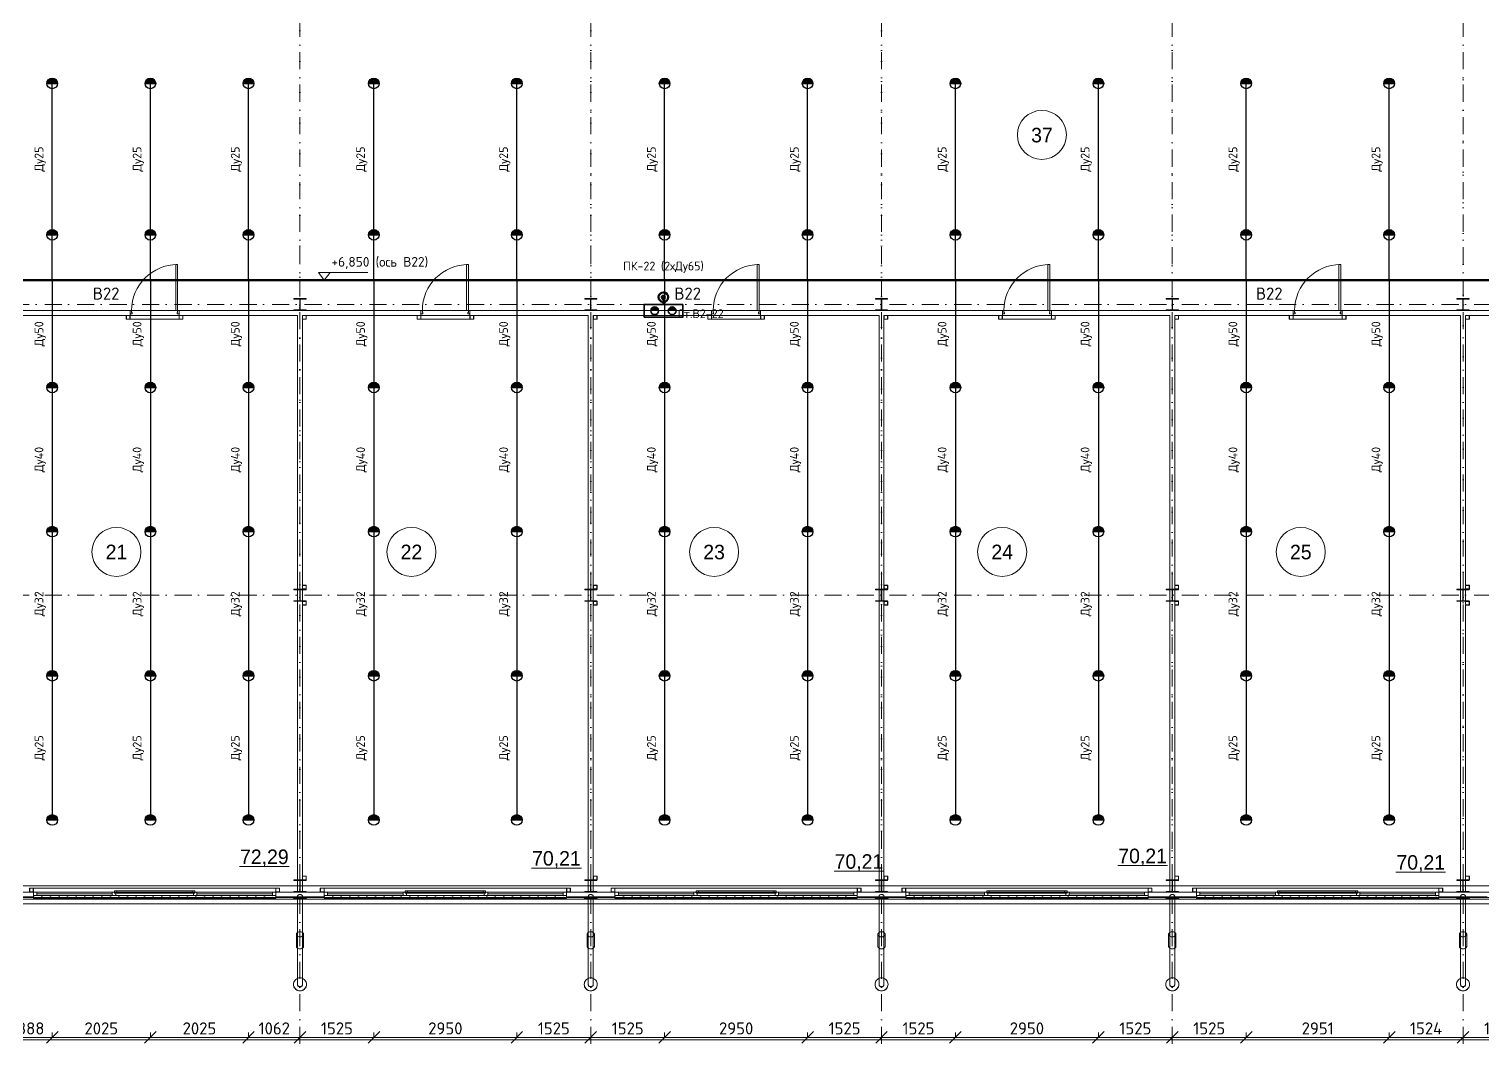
# Model space of a CAD drawing. Header units: millimetres. Extents: x 0 to 2118900, y -20000 to 84100.
# Drawn here: x 860410 to 890410, y 20740 to 41684 of the extents above; entities that cross this region are included whole.
import ezdxf
from ezdxf.enums import TextEntityAlignment as Align

# ---------------------------------------------------------------- set-up
doc = ezdxf.new("R2010")
doc.units = ezdxf.units.MM
for name, pattern in [('Dot & Dashed', [670.277762, 352.777767, -176.388884, 0, -141.111112]), ('Крупный пунктир', [634.99999, 0, -634.99999]), ('Пунктирная', [176.388884, 0, -176.388884])]:
    doc.linetypes.add(name, pattern=pattern)
for name, color, linetype, lineweight in [('АР_подоснова', 8, 'Continuous', 13), ('ПТ_В2', 3, 'Continuous', 50), ('ПТ_В22', 6, 'Continuous', 50), ('ПТ_В22_расп', 6, 'Continuous', 30), ('ПТ_оросители', 7, 'Continuous', 25), ('ПТ_ПК', 30, 'Continuous', 35), ('ПТ_размеры', 7, 'Continuous', 13), ('ПТ_текст', 7, 'Continuous', 18)]:
    doc.layers.add(name, color=color, linetype=linetype, lineweight=lineweight)
doc.styles.add('АР_текст_1', font='arial.ttf')
doc.styles.add('ПТ', font='isocpeur.ttf')
doc.dimstyles.new('ПТ100', dxfattribs={"dimscale": 100, "dimtxt": 2.5, "dimasz": 1.2, "dimexe": 1, "dimexo": 0, "dimgap": 0.6, "dimtad": 1, "dimdec": 0, "dimtxsty": 'ПТ', "dimtsz": 1.2, "dimcen": 2.5, "dimclrd": 7, "dimclre": 7, "dimclrt": 7, "dimazin": 3, "dimtfac": 1, "dimtmove": 0, "dimatfit": 3, "dimlwd": 13, "dimlwe": 13, "dimarcsym": 0})

# ---------------------------------------------------------------- blocks, each defined once
blk = doc.blocks.new('Перекрытие_1101', base_point=(98125, 40125))
at = {"color": 0, "linetype": 'Continuous', "lineweight": -2, "flags": 128}
blk.add_lwpolyline([(98125, 40125), (51875, 40125), (51875, 29425), (46123, 29425), (46123, 40125), (-125, 40125), (-125, -125), (46125, -125), (46125, 10575), (51875, 10575), (51875, -125), (98125, -125)], close=True, dxfattribs=at)
blk = doc.blocks.new('Стена_3100', base_point=(76000, 11775))
at = {"color": 0, "linetype": 'Continuous', "lineweight": -2, "flags": 128}
for points in [[(75950, 11775), (75950, 6125)], [(76050, 6125), (76050, 11775)], [(75950, 6125), (76050, 6125)]]:
    blk.add_lwpolyline(points, dxfattribs=at)
blk = doc.blocks.new('Стена_417', base_point=(82000, 11775))
at = {"color": 0, "linetype": 'Continuous', "lineweight": -2, "flags": 128}
for points in [[(81950, 11775), (81950, 6125)], [(82050, 6125), (82050, 11775)], [(81950, 6125), (82050, 6125)]]:
    blk.add_lwpolyline(points, dxfattribs=at)
blk = doc.blocks.new('Стена_810', base_point=(70000, 11775))
at = {"color": 0, "linetype": 'Continuous', "lineweight": -2, "flags": 128}
for points in [[(69950, 11775), (69950, 6125)], [(70050, 6125), (70050, 11775)], [(69950, 6125), (70050, 6125)]]:
    blk.add_lwpolyline(points, dxfattribs=at)
blk = doc.blocks.new('Стена_910', base_point=(64000, 11775))
at = {"color": 0, "linetype": 'Continuous', "lineweight": -2, "flags": 128}
for points in [[(63950, 11775), (63950, 6125)], [(64050, 6125), (64050, 11775)], [(63950, 6125), (64050, 6125)]]:
    blk.add_lwpolyline(points, dxfattribs=at)
blk = doc.blocks.new('Стена_1010', base_point=(58000, 11775))
at = {"color": 0, "linetype": 'Continuous', "lineweight": -2, "flags": 128}
for points in [[(57950, 11775), (57950, 6125)], [(58050, 6125), (58050, 11775)], [(57950, 6125), (58050, 6125)]]:
    blk.add_lwpolyline(points, dxfattribs=at)
blk = doc.blocks.new('Стена_3710', base_point=(58000, 5875))
at = {"color": 0, "linetype": 'Continuous', "lineweight": -2, "flags": 128}
for points in [[(57950, 5875), (57950, 125)], [(58050, 5875), (57950, 5875)], [(58050, 125), (58050, 5875)], [(57950, 125), (58050, 125)]]:
    blk.add_lwpolyline(points, dxfattribs=at)
blk = doc.blocks.new('Стена_3810', base_point=(64000, 5875))
at = {"color": 0, "linetype": 'Continuous', "lineweight": -2, "flags": 128}
for points in [[(63950, 5875), (63950, 125)], [(64050, 5875), (63950, 5875)], [(64050, 125), (64050, 5875)], [(63950, 125), (64050, 125)]]:
    blk.add_lwpolyline(points, dxfattribs=at)
blk = doc.blocks.new('Стена_3910', base_point=(70000, 5875))
at = {"color": 0, "linetype": 'Continuous', "lineweight": -2, "flags": 128}
for points in [[(69950, 5875), (69950, 125)], [(70050, 5875), (69950, 5875)], [(70050, 125), (70050, 5875)], [(69950, 125), (70050, 125)]]:
    blk.add_lwpolyline(points, dxfattribs=at)
blk = doc.blocks.new('Стена_4010', base_point=(76000, 5875))
at = {"color": 0, "linetype": 'Continuous', "lineweight": -2, "flags": 128}
for points in [[(75950, 5875), (75950, 125)], [(76050, 5875), (75950, 5875)], [(76050, 125), (76050, 5875)], [(75950, 125), (76050, 125)]]:
    blk.add_lwpolyline(points, dxfattribs=at)
blk = doc.blocks.new('Стена_418', base_point=(82000, 5875))
at = {"color": 0, "linetype": 'Continuous', "lineweight": -2, "flags": 128}
for points in [[(81950, 5875), (81950, 125)], [(82050, 5875), (81950, 5875)], [(82050, 125), (82050, 5875)], [(81950, 125), (82050, 125)]]:
    blk.add_lwpolyline(points, dxfattribs=at)
blk = doc.blocks.new('Конструктор Кровли 27')
at = {"color": 0, "linetype": 'Continuous', "lineweight": -2, "flags": 128}
blk.add_lwpolyline([(0, 46123), (0, 0), (40000, 0), (40000, 46125), (29425, 46125), (29425, 51875), (40000, 51875), (40000, 98000), (0, 98000), (0, 51875), (10575, 51875), (10575, 46123)], close=True, dxfattribs=at)
blk = doc.blocks.new('Колонна SHS ГК 271')
at = {"color": 0, "linetype": 'Continuous', "lineweight": -2}
for p, q in [((40, 40), (-40, 40)), ((-40, 40), (-40, -40)), ((-36.4, -36.4), (-36.4, 36.4)), ((-36.4, 36.4), (36.4, 36.4)), ((36.4, 36.4), (36.4, -36.4)), ((40, -40), (40, 40)), ((-40, -40), (40, -40)), ((36.4, -36.4), (-36.4, -36.4))]:
    blk.add_line(p, q, dxfattribs=at)
blk = doc.blocks.new('Труба Квадратного Сечения ГК SHS 270')
at = {"color": 0, "linetype": 'Continuous', "lineweight": -2}
for p, q in [((505, 40), (0, 40)), ((0, 40), (0, 0)), ((0, 0), (0, -40)), ((1010, 40), (505, 40)), ((1010, 0), (1010, 40)), ((1010, -40), (1010, 0)), ((0, -40), (505, -40)), ((505, -40), (1010, -40))]:
    blk.add_line(p, q, dxfattribs=at)
blk = doc.blocks.new('Труба Квадратного Сечения ГК SHS 27_30')
at = {"color": 0, "linetype": 'Continuous', "lineweight": -2}
for p, q in [((2500, 40), (0, 40)), ((0, 40), (0, 0)), ((0, 0), (0, -40)), ((5000, 40), (2500, 40)), ((5000, 0), (5000, 40)), ((5000, -40), (5000, 0)), ((0, -40), (2500, -40)), ((2500, -40), (5000, -40))]:
    blk.add_line(p, q, dxfattribs=at)
blk = doc.blocks.new('Кладовая_21_21', base_point=(54687, 6934))
at = {"color": 0, "linetype": 'Continuous', "lineweight": -2}
blk.add_line((56750, 402), (57780, 402), dxfattribs=at)
for start, end in [(0, 180), (180, 0)]:
    blk.add_arc((54213, 6893), 506, start, end, dxfattribs=at)
at = {"color": 0, "lineweight": -2, "style": 'АР_текст_1'}
for tag, p in [('ROOM_NUMBER', (54213, 6893)), ('ROOM_AREA', (57265, 602))]:
    blk.add_attdef(tag, text='', height=300, dxfattribs=at).set_placement(p, align=Align.MIDDLE_CENTER)
blk = doc.blocks.new('Кладовая_22_22', base_point=(60713, 6902))
at = {"color": 0, "linetype": 'Continuous', "lineweight": -2}
blk.add_line((62777, 370), (63807, 370), dxfattribs=at)
for start, end in [(0, 180), (180, 0)]:
    blk.add_arc((60300, 6893), 506, start, end, dxfattribs=at)
at = {"color": 0, "lineweight": -2, "style": 'АР_текст_1'}
for tag, p in [('ROOM_NUMBER', (60300, 6893)), ('ROOM_AREA', (63292, 570))]:
    blk.add_attdef(tag, text='', height=300, dxfattribs=at).set_placement(p, align=Align.MIDDLE_CENTER)
blk = doc.blocks.new('Кладовая_23_23', base_point=(66956, 6838))
at = {"color": 0, "linetype": 'Continuous', "lineweight": -2}
blk.add_line((69020, 306), (70049, 306), dxfattribs=at)
for start, end in [(0, 180), (180, 0)]:
    blk.add_arc((66545, 6893), 506, start, end, dxfattribs=at)
at = {"color": 0, "lineweight": -2, "style": 'АР_текст_1'}
for tag, p in [('ROOM_NUMBER', (66545, 6891)), ('ROOM_AREA', (69534, 505))]:
    blk.add_attdef(tag, text='', height=300, dxfattribs=at).set_placement(p, align=Align.MIDDLE_CENTER)
blk = doc.blocks.new('Кладовая_24_24', base_point=(72809, 6953))
at = {"color": 0, "linetype": 'Continuous', "lineweight": -2}
blk.add_line((74873, 421), (75903, 421), dxfattribs=at)
for start, end in [(0, 180), (180, 0)]:
    blk.add_arc((72490, 6893), 506, start, end, dxfattribs=at)
at = {"color": 0, "lineweight": -2, "style": 'АР_текст_1'}
for tag, p in [('ROOM_NUMBER', (72490, 6893)), ('ROOM_AREA', (75388, 620))]:
    blk.add_attdef(tag, text='', height=300, dxfattribs=at).set_placement(p, align=Align.MIDDLE_CENTER)
blk = doc.blocks.new('Кладовая_25_25', base_point=(78548, 6819))
at = {"color": 0, "linetype": 'Continuous', "lineweight": -2}
blk.add_line((80612, 287), (81641, 287), dxfattribs=at)
for start, end in [(0, 180), (180, 0)]:
    blk.add_arc((78652, 6893), 506, start, end, dxfattribs=at)
at = {"color": 0, "lineweight": -2, "style": 'АР_текст_1'}
for tag, p in [('ROOM_NUMBER', (78652, 6891)), ('ROOM_AREA', (81127, 486))]:
    blk.add_attdef(tag, text='', height=300, dxfattribs=at).set_placement(p, align=Align.MIDDLE_CENTER)
blk = doc.blocks.new('Холл_37_39', base_point=(73310, 16745))
at = {"color": 0, "linetype": 'Continuous', "lineweight": -2}
blk.add_line((92256, 12203), (93514, 12203), dxfattribs=at)
for start, end in [(0, 180), (180, 0)]:
    blk.add_arc((73310, 15499), 506, start, end, dxfattribs=at)
at = {"color": 0, "lineweight": -2, "style": 'АР_текст_1'}
for tag, p in [('ROOM_NUMBER', (73310, 15496)), ('ROOM_AREA', (92885, 12402))]:
    blk.add_attdef(tag, text='', height=300, dxfattribs=at).set_placement(p, align=Align.MIDDLE_CENTER)
blk = doc.blocks.new('Однопольная Дверь 270')
at = {"color": 0, "linetype": 'Continuous', "lineweight": -2}
for p, q in [((435, 0), (435, 950)), ((435, 950), (475, 950)), ((475, 950), (475, 0)), ((-475, 0), (-505, 0)), ((-505, 0), (-505, -70)), ((-505, 0), (-505, -70)), ((-505, 0), (-505, -70)), ((-475, -40), (-475, 0)), ((475, 0), (435, 0)), ((505, 0), (475, 0)), ((475, 0), (475, -40)), ((505, -70), (505, 0)), ((505, 0), (505, -70)), ((505, 0), (505, -70)), ((-505, -70), (-465, -70)), ((-505, -70), (-505, -100)), ((-465, -40), (-475, -40)), ((-465, -70), (-465, -40)), ((475, -40), (465, -40)), ((465, -40), (465, -70)), ((465, -70), (505, -70)), ((505, -70), (505, -100))]:
    blk.add_line(p, q, dxfattribs=at)
blk.add_arc((475, 0), 950, 90, 180, dxfattribs=at)
blk = doc.blocks.new('Стена_840', base_point=(51775, 11775))
at = {"color": 0, "linetype": 'Continuous', "lineweight": -2}
for p, q in [((54495, 11875), (54495, 11805)), ((54495, 11805), (54495, 11775)), ((55505, 11875), (55505, 11805)), ((55505, 11805), (55505, 11775)), ((60495, 11875), (60495, 11805)), ((60495, 11805), (60495, 11775)), ((61505, 11875), (61505, 11805)), ((61505, 11805), (61505, 11775)), ((66495, 11875), (66495, 11805)), ((66495, 11805), (66495, 11775)), ((67505, 11875), (67505, 11805)), ((67505, 11805), (67505, 11775)), ((72495, 11875), (72495, 11805)), ((72495, 11805), (72495, 11775)), ((73505, 11875), (73505, 11805)), ((73505, 11805), (73505, 11775)), ((78495, 11875), (78495, 11805)), ((78495, 11805), (78495, 11775)), ((79505, 11875), (79505, 11805)), ((79505, 11805), (79505, 11775))]:
    blk.add_line(p, q, dxfattribs=at)
at = {"color": 0, "linetype": 'Continuous', "lineweight": -2, "flags": 128}
for points in [[(54495, 11875), (51875, 11875)], [(51875, 11775), (54495, 11775)], [(60495, 11875), (55505, 11875)], [(55505, 11775), (57950, 11775)], [(58050, 11775), (60495, 11775)], [(66495, 11875), (61505, 11875)], [(61505, 11775), (63950, 11775)], [(64050, 11775), (66495, 11775)], [(72495, 11875), (67505, 11875)], [(67505, 11775), (69950, 11775)], [(70050, 11775), (72495, 11775)], [(78495, 11875), (73505, 11875)], [(73505, 11775), (75950, 11775)], [(76050, 11775), (78495, 11775)], [(84495, 11875), (79505, 11875)], [(79505, 11775), (81950, 11775)], [(82050, 11775), (84495, 11775)]]:
    blk.add_lwpolyline(points, dxfattribs=at)
at = {"color": 0, "linetype": 'Continuous', "lineweight": -2, "zscale": 1000}
for p in [(55000, 11875), (61000, 11875), (67000, 11875), (73000, 11875), (79000, 11875)]:
    blk.add_blockref('Однопольная Дверь 270', p, dxfattribs=at)
blk = doc.blocks.new('Колонна Универсальная 270')
at = {"color": 0, "linetype": 'Continuous', "lineweight": -2}
for p, q in [((125, 125), (-125, 125)), ((-125, 125), (-125, 113)), ((-125, 113), (-4, 113)), ((-4, 113), (-4, -113)), ((4, -113), (4, 113)), ((4, 113), (125, 113)), ((125, 113), (125, 125)), ((-4, -113), (-125, -113)), ((-125, -113), (-125, -125)), ((-125, -125), (125, -125)), ((125, -113), (4, -113)), ((125, -125), (125, -113))]:
    blk.add_line(p, q, dxfattribs=at)
blk = doc.blocks.new('Колонна Универсальная 27_20')
at = {"color": 0, "linetype": 'Continuous', "lineweight": -2}
for p, q in [((125, 125), (-125, 125)), ((-125, 125), (-125, 113)), ((-125, 113), (-4, 113)), ((-4, 113), (-4, -113)), ((4, -113), (4, 113)), ((4, 113), (125, 113)), ((125, 113), (125, 125)), ((-4, -113), (-125, -113)), ((-125, -113), (-125, -125)), ((-125, -125), (125, -125)), ((125, -113), (4, -113)), ((125, -125), (125, -113))]:
    blk.add_line(p, q, dxfattribs=at)
blk = doc.blocks.new('Двутавp К 26020-83 27_40')
at = {"color": 0, "linetype": 'Крупный пунктир', "lineweight": -2}
blk.add_line((0, 0), (39750, 0), dxfattribs=at)
blk = doc.blocks.new('Двутавp К 26020-83 27_20')
at = {"color": 0, "linetype": 'Крупный пунктир', "lineweight": -2}
blk.add_line((0, 0), (17750, 0), dxfattribs=at)
blk = doc.blocks.new('Двутавp К 26020-83 27_30')
at = {"color": 0, "linetype": 'Крупный пунктир', "lineweight": -2}
blk.add_line((0, 0), (17860, 0), dxfattribs=at)
blk = doc.blocks.new('Лист Профилированный 27')
at = {"color": 0, "linetype": 'Continuous', "lineweight": -2, "flags": 128}
blk.add_lwpolyline([(0, 200), (0, 0), (90395, 0), (90395, 200), (90395, 2610), (90395, 2809), (0, 2809), (0, 2610)], close=True, dxfattribs=at)
blk = doc.blocks.new('Горизонтальное Многостворчатое Окно 27')
at = {"color": 0, "linetype": 'Continuous', "lineweight": -2}
for p, q in [((-2500, 0), (2500, 0)), ((-2500, 0), (-2430, 0)), ((-2500, -70), (-2500, 0)), ((-2500, -70), (-2500, 0)), ((-2430, 0), (-2430, -70)), ((-2430, 0), (-873, 0)), ((-873, -70), (-873, 0)), ((-873, 0), (-838, 0)), ((-838, 0), (-828, 0)), ((-828, 25), (-778, 25)), ((-828, -25), (-828, 25)), ((-828, 0), (-828, -25)), ((-778, 25), (778, 25)), ((-778, 25), (-778, -25)), ((-778, 25), (778, 25)), ((-778, 0), (778, 0)), ((778, -25), (778, 25)), ((778, 25), (828, 25)), ((828, 25), (828, -25)), ((828, -25), (828, 0)), ((828, 0), (838, 0)), ((838, 0), (873, 0)), ((873, 0), (873, -70)), ((873, 0), (2430, 0)), ((2430, -70), (2430, 0)), ((2430, 0), (2500, 0)), ((2500, -70), (2500, 0)), ((2500, -70), (2500, 0)), ((-2430, -70), (-2500, -70)), ((-2500, -100), (-2500, -70)), ((-2500, -100), (-2500, -130)), ((-2500, -130), (2500, -130)), ((-2430, -35), (-873, -35)), ((-873, -70), (-2430, -70)), ((-838, -70), (-873, -70)), ((-803, -70), (-838, -70)), ((-828, -25), (-803, -25)), ((-778, -25), (-828, -25)), ((-803, -25), (-803, -70)), ((803, -70), (-803, -70)), ((778, -25), (-778, -25)), ((828, -25), (778, -25)), ((803, -70), (803, -25)), ((803, -25), (828, -25)), ((838, -70), (803, -70)), ((873, -70), (838, -70)), ((873, -35), (2430, -35)), ((2430, -70), (873, -70)), ((2500, -70), (2430, -70)), ((2500, -100), (2500, -70)), ((2500, -130), (2500, -100))]:
    blk.add_line(p, q, dxfattribs=at)
at = {"color": 0, "linetype": 'Пунктирная', "lineweight": -2}
blk.add_line((-2500, -100), (2500, -100), dxfattribs=at)
blk = doc.blocks.new('Стена_970', base_point=(-125, -125))
at = {"color": 0, "linetype": 'Continuous', "lineweight": -2}
for p, q in [((52500, -195), (52500, -125)), ((52500, -225), (52500, -195)), ((57500, -195), (57500, -125)), ((57500, -225), (57500, -195)), ((58500, -195), (58500, -125)), ((58500, -225), (58500, -195)), ((63500, -195), (63500, -125)), ((63500, -225), (63500, -195)), ((64500, -195), (64500, -125)), ((64500, -225), (64500, -195)), ((69500, -195), (69500, -125)), ((69500, -225), (69500, -195)), ((70500, -195), (70500, -125)), ((70500, -225), (70500, -195)), ((75500, -195), (75500, -125)), ((75500, -225), (75500, -195)), ((76500, -195), (76500, -125)), ((76500, -225), (76500, -195)), ((81500, -195), (81500, -125)), ((81500, -225), (81500, -195))]:
    blk.add_line(p, q, dxfattribs=at)
at = {"color": 0, "linetype": 'Continuous', "lineweight": -2, "flags": 128}
for points in [[(51500, -225), (52500, -225)], [(52500, -125), (51875, -125)], [(58500, -125), (57500, -125)], [(57500, -225), (58500, -225)], [(64500, -125), (63500, -125)], [(63500, -225), (64500, -225)], [(70500, -125), (69500, -125)], [(69500, -225), (70500, -225)], [(76500, -125), (75500, -125)], [(75500, -225), (76500, -225)], [(82500, -125), (81500, -125)], [(81500, -225), (82500, -225)]]:
    blk.add_lwpolyline(points, dxfattribs=at)
at = {"color": 0, "linetype": 'Continuous', "lineweight": -2, "zscale": 1000}
for p in [(55000, -125), (61000, -125), (67000, -125), (73000, -125), (79000, -125)]:
    blk.add_blockref('Горизонтальное Многостворчатое Окно 27', p, dxfattribs=at)
blk = doc.blocks.new('Стена_1001', base_point=(3803, -236))
at = {"color": 0, "linetype": 'Continuous', "lineweight": -2}
blk.add_line((94198, -237), (3803, -237), dxfattribs=at)
at = {"color": 0, "linetype": 'Continuous', "lineweight": -2, "flags": 128}
for points in [[(94298, -236), (3803, -236)], [(3803, -276), (94198, -276)]]:
    blk.add_lwpolyline(points, dxfattribs=at)
blk = doc.blocks.new('Крыша_1', base_point=(0, 0))
at = {"color": 0, "linetype": 'Continuous', "lineweight": -2, "flags": 128}
blk.add_lwpolyline([(98000, 0), (51875, 0)], dxfattribs=at)
blk = doc.blocks.new('Стандартный Маркер Сетки_41')
at = {"color": 0, "linetype": 'Dot & Dashed', "lineweight": -2}
blk.add_line((0, 0), (55187, 0), dxfattribs=at)
at = {"color": 0, "lineweight": -2, "style": 'АР_текст_1'}
blk.add_attdef('AC_MarkerText_1', text='', height=300, rotation=90, dxfattribs=at).set_placement((55368, -69), align=Align.TOP_CENTER)
blk = doc.blocks.new('Цилиндр 27')
at = {"color": 0, "linetype": 'Continuous', "lineweight": -2}
for p, q in [((-33, 17), (-35, 9)), ((-35, 9), (-35, 0)), ((-35, 0), (-35, -9)), ((-31, 25), (-33, 17)), ((-27, 32), (-31, 25)), ((-23, 38), (-27, 32)), ((-18, 43), (-23, 38)), ((-12, 47), (-18, 43)), ((-6, 49), (-12, 47)), ((0, 50), (-6, 49)), ((0, 50), (1831, 50)), ((1798, 17), (1796, 9)), ((1796, 9), (1796, 0)), ((1796, 0), (1796, -9)), ((1801, 25), (1798, 17)), ((1804, 32), (1801, 25)), ((1809, 38), (1804, 32)), ((1814, 43), (1809, 38)), ((1819, 47), (1814, 43)), ((1825, 49), (1819, 47)), ((1831, 50), (1825, 49)), ((1837, 49), (1831, 50)), ((1843, 47), (1837, 49)), ((1849, 43), (1843, 47)), ((1854, 38), (1849, 43)), ((1858, 32), (1854, 38)), ((1862, 25), (1858, 32)), ((1865, 17), (1862, 25)), ((1866, 9), (1865, 17)), ((1867, 0), (1866, 9)), ((1866, -9), (1867, 0)), ((-35, -9), (-33, -17)), ((-33, -17), (-31, -25)), ((-31, -25), (-27, -32)), ((-27, -32), (-23, -38)), ((-23, -38), (-18, -43)), ((-18, -43), (-12, -47)), ((-12, -47), (-6, -49)), ((-6, -49), (0, -50)), ((0, -50), (1831, -50)), ((1796, -9), (1798, -17)), ((1798, -17), (1801, -25)), ((1801, -25), (1804, -32)), ((1804, -32), (1809, -38)), ((1809, -38), (1814, -43)), ((1814, -43), (1819, -47)), ((1819, -47), (1825, -49)), ((1825, -49), (1831, -50)), ((1831, -50), (1837, -49)), ((1837, -49), (1843, -47)), ((1843, -47), (1849, -43)), ((1849, -43), (1854, -38)), ((1854, -38), (1858, -32)), ((1858, -32), (1862, -25)), ((1862, -25), (1865, -17)), ((1865, -17), (1866, -9))]:
    blk.add_line(p, q, dxfattribs=at)
blk = doc.blocks.new('Цилиндр 27_2')
at = {"color": 0, "linetype": 'Continuous', "lineweight": -2}
for p, q in [((-132, 23), (-134, 0)), ((-126, 46), (-132, 23)), ((-128, 23), (-130, 0)), ((-122, 46), (-128, 23)), ((-116, 67), (-126, 46)), ((-112, 67), (-122, 46)), ((-102, 86), (-116, 67)), ((-99, 86), (-112, 67)), ((-86, 102), (-102, 86)), ((-82, 102), (-99, 86)), ((-67, 116), (-86, 102)), ((-63, 116), (-82, 102)), ((-46, 126), (-67, 116)), ((-42, 126), (-63, 116)), ((-23, 132), (-46, 126)), ((-20, 132), (-42, 126)), ((0, 134), (-23, 132)), ((3, 134), (-20, 132)), ((0, 134), (3, 134)), ((27, 132), (3, 134)), ((49, 126), (27, 132)), ((70, 116), (49, 126)), ((89, 102), (70, 116)), ((106, 86), (89, 102)), ((119, 67), (106, 86)), ((129, 46), (119, 67)), ((135, 23), (129, 46)), ((137, 0), (135, 23)), ((135, -23), (137, 0)), ((-134, 0), (-132, -23)), ((-132, -23), (-126, -46)), ((-130, 0), (-128, -23)), ((-128, -23), (-122, -46)), ((-126, -46), (-116, -67)), ((-122, -46), (-112, -67)), ((-116, -67), (-102, -86)), ((-112, -67), (-99, -86)), ((-102, -86), (-86, -102)), ((-99, -86), (-82, -102)), ((-86, -102), (-67, -116)), ((-82, -102), (-63, -116)), ((-67, -116), (-46, -126)), ((-63, -116), (-42, -126)), ((-46, -126), (-23, -132)), ((-42, -126), (-20, -132)), ((-23, -132), (0, -134)), ((-20, -132), (3, -134)), ((0, -134), (3, -134)), ((3, -134), (27, -132)), ((27, -132), (49, -126)), ((49, -126), (70, -116)), ((70, -116), (89, -102)), ((89, -102), (106, -86)), ((106, -86), (119, -67)), ((119, -67), (129, -46)), ((129, -46), (135, -23))]:
    blk.add_line(p, q, dxfattribs=at)
blk = doc.blocks.new('Цилиндр 27_3')
at = {"color": 0, "linetype": 'Continuous', "lineweight": -2}
for p, q in [((0, 134), (0, 132)), ((0, 134), (30, 134)), ((0, 132), (0, 126)), ((0, 126), (0, 116)), ((0, 116), (0, 102)), ((0, 102), (0, 86)), ((0, 86), (0, 67)), ((0, 67), (0, 46)), ((0, 46), (0, 23)), ((0, 23), (0, 0)), ((0, 0), (0, -23)), ((30, 134), (30, 132)), ((30, 132), (30, 126)), ((30, 126), (30, 116)), ((30, 116), (30, 102)), ((30, 102), (30, 86)), ((30, 86), (30, 67)), ((30, 67), (30, 46)), ((30, 46), (30, 23)), ((30, 23), (30, 0)), ((30, 0), (30, -23)), ((0, -23), (0, -46)), ((0, -46), (0, -67)), ((0, -67), (0, -86)), ((0, -86), (0, -102)), ((0, -102), (0, -116)), ((0, -116), (0, -126)), ((0, -126), (0, -132)), ((0, -132), (0, -134)), ((0, -134), (30, -134)), ((30, -23), (30, -46)), ((30, -46), (30, -67)), ((30, -67), (30, -86)), ((30, -86), (30, -102)), ((30, -102), (30, -116)), ((30, -116), (30, -126)), ((30, -126), (30, -132)), ((30, -132), (30, -134))]:
    blk.add_line(p, q, dxfattribs=at)
blk = doc.blocks.new('Цилиндр 27_4')
at = {"color": 0, "linetype": 'Continuous', "lineweight": -2}
for p, q in [((-52, 13), (-53, 0)), ((-53, 0), (-52, -13)), ((-50, 26), (-52, 13)), ((-46, 37), (-50, 26)), ((-41, 48), (-46, 37)), ((-34, 57), (-41, 48)), ((-27, 65), (-34, 57)), ((-18, 70), (-27, 65)), ((-9, 74), (-18, 70)), ((0, 75), (-9, 74)), ((0, 75), (248, 75)), ((196, 13), (195, 0)), ((195, 0), (196, -13)), ((198, 26), (196, 13)), ((202, 37), (198, 26)), ((208, 48), (202, 37)), ((214, 57), (208, 48)), ((222, 65), (214, 57)), ((230, 70), (222, 65)), ((239, 74), (230, 70)), ((248, 75), (239, 74)), ((257, 74), (248, 75)), ((266, 70), (257, 74)), ((275, 65), (266, 70)), ((282, 57), (275, 65)), ((289, 48), (282, 57)), ((294, 37), (289, 48)), ((298, 26), (294, 37)), ((300, 13), (298, 26)), ((301, 0), (300, 13)), ((300, -13), (301, 0)), ((-52, -13), (-50, -26)), ((-50, -26), (-46, -37)), ((-46, -37), (-41, -48)), ((-41, -48), (-34, -57)), ((-34, -57), (-27, -65)), ((-27, -65), (-18, -70)), ((-18, -70), (-9, -74)), ((-9, -74), (0, -75)), ((0, -75), (248, -75)), ((196, -13), (198, -26)), ((198, -26), (202, -37)), ((202, -37), (208, -48)), ((208, -48), (214, -57)), ((214, -57), (222, -65)), ((222, -65), (230, -70)), ((230, -70), (239, -74)), ((239, -74), (248, -75)), ((248, -75), (257, -74)), ((257, -74), (266, -70)), ((266, -70), (275, -65)), ((275, -65), (282, -57)), ((282, -57), (289, -48)), ((289, -48), (294, -37)), ((294, -37), (298, -26)), ((298, -26), (300, -13))]:
    blk.add_line(p, q, dxfattribs=at)
blk = doc.blocks.new('AR_F2')
at = {"layer": 'АР_подоснова', "linetype": 'Dot & Dashed'}
for p, q in [((98000, 12000), (-4800, 12000)), ((98000, 6000), (-4800, 6000)), ((98000, 0), (-4800, 0))]:
    blk.add_line(p, q, dxfattribs=at)
at = {"layer": 'АР_подоснова', "linetype": 'Continuous', "flags": 128}
for points in [[(93775, 11875), (93775, 28125), (51875, 28125), (51875, 11875)], [(51875, -125), (57950, -125), (57950, 11775), (51875, 11775)], [(58050, -125), (63950, -125), (63950, 11775), (58050, 11775)], [(69950, 11775), (64050, 11775), (64050, -125), (69950, -125)], [(70050, -125), (75950, -125), (75950, 11775), (70050, 11775)], [(76050, -125), (81950, -125), (81950, 11775), (76050, 11775)], [(87950, 11775), (82050, 11775), (82050, -125), (87950, -125)]]:
    blk.add_lwpolyline(points, close=True, dxfattribs=at)
at = {"layer": 'АР_подоснова', "linetype": 'Continuous'}
for name, p in [('Перекрытие_1101', (98125, 40125)), ('Крыша_1', (0, 0))]:
    blk.add_blockref(name, p, dxfattribs=at)
at = {"layer": 'АР_подоснова', "linetype": 'Continuous', "zscale": 1000}
for name, p, rotation in [('Конструктор Кровли 27', (0, 40000), 270), ('Стандартный Маркер Сетки_41', (58000, 40000), 270), ('Стандартный Маркер Сетки_41', (64000, 40000), 270), ('Стандартный Маркер Сетки_41', (70000, 40000), 270), ('Стандартный Маркер Сетки_41', (76000, 40000), 270), ('Стандартный Маркер Сетки_41', (82000, 40000), 270), ('Двутавp К 26020-83 27_40', (58000, 39875), 270), ('Двутавp К 26020-83 27_40', (64000, 39875), 270), ('Двутавp К 26020-83 27_40', (70000, 39875), 270), ('Двутавp К 26020-83 27_20', (82000, 125), 90), ('Колонна Универсальная 270', (58000, 12000), 180), ('Колонна Универсальная 270', (64000, 12000), 180), ('Колонна Универсальная 270', (70000, 12000), 180), ('Колонна Универсальная 270', (76000, 12000), 180), ('Колонна Универсальная 270', (82000, 12000), 180), ('Колонна SHS ГК 271', (58090, 11735), 180), ('Колонна SHS ГК 271', (64090, 11735), 180), ('Колонна SHS ГК 271', (70090, 11735), 180), ('Колонна SHS ГК 271', (76090, 11735), 180), ('Колонна SHS ГК 271', (82090, 11735), 180), ('Колонна SHS ГК 271', (58090, 6165), 180), ('Колонна SHS ГК 271', (64090, 6165), 180), ('Колонна SHS ГК 271', (70090, 6165), 180), ('Колонна SHS ГК 271', (76090, 6165), 180), ('Колонна SHS ГК 271', (82090, 6165), 180), ('Колонна SHS ГК 271', (58090, 5835), 180), ('Колонна SHS ГК 271', (64090, 5835), 180), ('Колонна SHS ГК 271', (70090, 5835), 180), ('Колонна SHS ГК 271', (76090, 5835), 180), ('Колонна SHS ГК 271', (82090, 5835), 180), ('Колонна Универсальная 27_20', (58000, 0), 180), ('Колонна SHS ГК 271', (58090, 165), 180), ('Колонна Универсальная 270', (64000, 0), 180), ('Колонна SHS ГК 271', (64090, 165), 180), ('Колонна Универсальная 270', (70000, 0), 180), ('Колонна SHS ГК 271', (70090, 165), 180), ('Колонна Универсальная 270', (76000, 0), 180), ('Колонна SHS ГК 271', (76090, 165), 180), ('Колонна Универсальная 270', (82000, 0), 180), ('Колонна SHS ГК 271', (82090, 165), 180), ('Труба Квадратного Сечения ГК SHS 27_30', (57500, -85), 180), ('Труба Квадратного Сечения ГК SHS 27_30', (57500, -85), 180), ('Цилиндр 27_3', (58000, -255), 89.99999999999999), ('Цилиндр 27', (58000, -2042), 89.99999999999999), ('Труба Квадратного Сечения ГК SHS 27_30', (63500, -85), 180), ('Труба Квадратного Сечения ГК SHS 27_30', (63500, -85), 180), ('Цилиндр 27_3', (64000, -255), 89.99999999999999), ('Цилиндр 27', (64000, -2042), 89.99999999999999), ('Труба Квадратного Сечения ГК SHS 27_30', (69500, -85), 180), ('Труба Квадратного Сечения ГК SHS 27_30', (69500, -85), 180), ('Цилиндр 27_3', (70000, -255), 89.99999999999999), ('Цилиндр 27', (70000, -2042), 89.99999999999999), ('Труба Квадратного Сечения ГК SHS 27_30', (75500, -85), 180), ('Труба Квадратного Сечения ГК SHS 27_30', (75500, -85), 180), ('Цилиндр 27_3', (76000, -255), 89.99999999999999), ('Цилиндр 27', (76000, -2042), 89.99999999999999), ('Труба Квадратного Сечения ГК SHS 27_30', (81500, -85), 180), ('Труба Квадратного Сечения ГК SHS 27_30', (81500, -85), 180), ('Цилиндр 27_3', (82000, -255), 89.99999999999999), ('Цилиндр 27', (82000, -2042), 89.99999999999999), ('Цилиндр 27_4', (58000, -1246), 89.99999999999999), ('Цилиндр 27_4', (64000, -1246), 89.99999999999999), ('Цилиндр 27_4', (70000, -1246), 89.99999999999999), ('Цилиндр 27_4', (76000, -1246), 89.99999999999999), ('Цилиндр 27_4', (82000, -1246), 89.99999999999999), ('Цилиндр 27_2', (58000, -2033), 89.99999999999999), ('Цилиндр 27_2', (64000, -2033), 89.99999999999999), ('Цилиндр 27_2', (70000, -2033), 89.99999999999999), ('Цилиндр 27_2', (76000, -2033), 89.99999999999999), ('Цилиндр 27_2', (82000, -2033), 89.99999999999999)]:
    blk.add_blockref(name, p, dxfattribs=dict(at, rotation=rotation))
at = {"layer": 'АР_подоснова', "linetype": 'Continuous', "xscale": -1, "zscale": 1000}
for name, p, rotation in [('Двутавp К 26020-83 27_20', (64000, 17875), 90), ('Двутавp К 26020-83 27_20', (70000, 17875), 90), ('Двутавp К 26020-83 27_30', (76000, 17875), 90), ('Колонна SHS ГК 271', (54455, 11735), 180), ('Труба Квадратного Сечения ГК SHS 270', (54495, 11735), 180), ('Колонна SHS ГК 271', (55545, 11735), 180), ('Колонна SHS ГК 271', (60455, 11735), 180), ('Труба Квадратного Сечения ГК SHS 270', (60495, 11735), 180), ('Колонна SHS ГК 271', (61545, 11735), 180), ('Колонна SHS ГК 271', (66455, 11735), 180), ('Труба Квадратного Сечения ГК SHS 270', (66495, 11735), 180), ('Колонна SHS ГК 271', (67545, 11735), 180), ('Колонна SHS ГК 271', (72455, 11735), 180), ('Труба Квадратного Сечения ГК SHS 270', (72495, 11735), 180), ('Колонна SHS ГК 271', (73545, 11735), 180), ('Колонна SHS ГК 271', (78455, 11735), 180), ('Труба Квадратного Сечения ГК SHS 270', (78495, 11735), 180), ('Колонна SHS ГК 271', (79545, 11735), 180), ('Колонна SHS ГК 271', (52460, -85), 180), ('Колонна SHS ГК 271', (57540, -85), 180), ('Колонна SHS ГК 271', (58460, -85), 180), ('Колонна SHS ГК 271', (63540, -85), 180), ('Колонна SHS ГК 271', (64460, -85), 180), ('Колонна SHS ГК 271', (69540, -85), 180), ('Колонна SHS ГК 271', (70460, -85), 180), ('Колонна SHS ГК 271', (75540, -85), 180), ('Колонна SHS ГК 271', (76460, -85), 180), ('Колонна SHS ГК 271', (81540, -85), 180)]:
    blk.add_blockref(name, p, dxfattribs=dict(at, rotation=rotation))
at = {"layer": 'АР_подоснова', "linetype": 'Continuous'}
ref = blk.add_blockref('Холл_37_39', (73310, 16745), dxfattribs=at)
ref.add_attrib('ROOM_NUMBER', '37', dxfattribs={"layer": '0', "color": 0, "lineweight": 9, "height": 300}).set_placement((73310, 15496), align=Align.MIDDLE_CENTER)
ref.add_attrib('ROOM_AREA', '569,31', dxfattribs={"layer": '0', "color": 0, "lineweight": 9, "height": 300}).set_placement((92885, 12402), align=Align.MIDDLE_CENTER)
at = {"layer": 'АР_подоснова'}
for name, p in [('Стена_840', (51775, 11775)), ('Стена_1010', (58000, 11775)), ('Стена_910', (64000, 11775)), ('Стена_810', (70000, 11775)), ('Стена_3100', (76000, 11775)), ('Стена_417', (82000, 11775)), ('Стена_3710', (58000, 5875)), ('Стена_3810', (64000, 5875)), ('Стена_3910', (70000, 5875)), ('Стена_4010', (76000, 5875)), ('Стена_418', (82000, 5875)), ('Стена_970', (-125, -125)), ('Стена_1001', (3803, -236))]:
    blk.add_blockref(name, p, dxfattribs=at)
at = {"layer": 'АР_подоснова', "linetype": 'Continuous'}
ref = blk.add_blockref('Кладовая_21_21', (54687, 6934), dxfattribs=at)
ref.add_attrib('ROOM_NUMBER', '21', dxfattribs={"layer": '0', "color": 0, "lineweight": 9, "height": 300}).set_placement((54213, 6893), align=Align.MIDDLE_CENTER)
ref.add_attrib('ROOM_AREA', '72,29', dxfattribs={"layer": '0', "color": 0, "lineweight": 9, "height": 300}).set_placement((57265, 602), align=Align.MIDDLE_CENTER)
ref = blk.add_blockref('Кладовая_22_22', (60713, 6902), dxfattribs=at)
ref.add_attrib('ROOM_NUMBER', '22', dxfattribs={"layer": '0', "color": 0, "lineweight": 9, "height": 300}).set_placement((60300, 6893), align=Align.MIDDLE_CENTER)
ref.add_attrib('ROOM_AREA', '70,21', dxfattribs={"layer": '0', "color": 0, "lineweight": 9, "height": 300}).set_placement((63292, 570), align=Align.MIDDLE_CENTER)
ref = blk.add_blockref('Кладовая_23_23', (66956, 6838), dxfattribs=at)
ref.add_attrib('ROOM_NUMBER', '23', dxfattribs={"layer": '0', "color": 0, "lineweight": 9, "height": 300}).set_placement((66545, 6891), align=Align.MIDDLE_CENTER)
ref.add_attrib('ROOM_AREA', '70,21', dxfattribs={"layer": '0', "color": 0, "lineweight": 9, "height": 300}).set_placement((69534, 505), align=Align.MIDDLE_CENTER)
ref = blk.add_blockref('Кладовая_24_24', (72809, 6953), dxfattribs=at)
ref.add_attrib('ROOM_NUMBER', '24', dxfattribs={"layer": '0', "color": 0, "lineweight": 9, "height": 300}).set_placement((72490, 6893), align=Align.MIDDLE_CENTER)
ref.add_attrib('ROOM_AREA', '70,21', dxfattribs={"layer": '0', "color": 0, "lineweight": 9, "height": 300}).set_placement((75388, 620), align=Align.MIDDLE_CENTER)
ref = blk.add_blockref('Кладовая_25_25', (78548, 6819), dxfattribs=at)
ref.add_attrib('ROOM_NUMBER', '25', dxfattribs={"layer": '0', "color": 0, "lineweight": 9, "height": 300}).set_placement((78652, 6891), align=Align.MIDDLE_CENTER)
ref.add_attrib('ROOM_AREA', '70,21', dxfattribs={"layer": '0', "color": 0, "lineweight": 9, "height": 300}).set_placement((81127, 486), align=Align.MIDDLE_CENTER)
at = {"layer": 'АР_подоснова', "linetype": 'Continuous', "xscale": -1, "zscale": 1000}
for name, p in [('Колонна Универсальная 270', (58000, 6000)), ('Колонна Универсальная 270', (64000, 6000)), ('Колонна Универсальная 270', (70000, 6000)), ('Колонна Универсальная 270', (76000, 6000)), ('Колонна Универсальная 270', (82000, 6000)), ('Лист Профилированный 27', (94198, -3175))]:
    blk.add_blockref(name, p, dxfattribs=at)
blk = doc.blocks.new('SPR_UP')
for p, q in [((-1.1, 0), (1.1, 0)), ((-1.08, 0.18), (1.08, 0.18)), ((-1.04, 0.37), (1.04, 0.37)), ((-0.95, 0.55), (0.95, 0.55)), ((-0.82, 0.73), (0.82, 0.73)), ((-0.61, 0.92), (0.61, 0.92))]:
    blk.add_line(p, q)
blk.add_circle((0, 0), 1.1)
blk = doc.blocks.new('RISER')
for radius in [1, 0.35]:
    blk.add_circle((0, 0), radius)
blk = doc.blocks.new('PK2')
h = blk.add_hatch(color=7)
h.dxf.hatch_style = 1
h.paths.add_polyline_path([(-2.6, 1.3, 1), (-1, 1.3)])
h = blk.add_hatch(color=7)
h.dxf.hatch_style = 1
h.paths.add_polyline_path([(1, 1.3, 1), (2.6, 1.3)])
blk.add_lwpolyline([(-4, 0), (4, 0), (4, 2.6), (-4, 2.6)], close=True)
for centre in [(-1.8, 1.3), (1.8, 1.3)]:
    blk.add_circle(centre, 0.8)
blk = doc.blocks.new('ELEV')
blk.add_line((0, 1.6), (9, 1.6))
blk.add_lwpolyline([(0, 0), (-1.2, 1.6), (1.2, 1.6)], close=True)

msp = doc.modelspace()

# ---------------------------------------------------------------- linework, layer by layer
at = {"layer": 'ПТ_В2'}
msp.add_line((873500, 36150), (873500, 36000), dxfattribs=at)
at = {"layer": 'ПТ_В22'}
for p, q in [((858388, 36500), (860888, 36500)), ((860888, 36500), (862913, 36500)), ((862913, 36500), (864938, 36500)), ((864938, 36500), (867525, 36500)), ((867525, 36500), (870475, 36500)), ((870475, 36500), (873525, 36500)), ((873525, 36500), (876475, 36500)), ((876475, 36500), (879525, 36500)), ((879525, 36500), (882475, 36500)), ((882475, 36500), (885525, 36500)), ((885525, 36500), (888476, 36500)), ((888476, 36500), (891526, 36500))]:
    msp.add_line(p, q, dxfattribs=at)
at = {"layer": 'ПТ_В22_расп'}
for p, q in [((860888, 37438), (860888, 40562)), ((862913, 37438), (862913, 40562)), ((864938, 37438), (864938, 40562)), ((867525, 37438), (867525, 40562)), ((870475, 37438), (870475, 40562)), ((873525, 37438), (873525, 40562)), ((876475, 37438), (876475, 40562)), ((879525, 37438), (879525, 40562)), ((882475, 37438), (882475, 40562)), ((885525, 37438), (885525, 40562)), ((888476, 37438), (888476, 40562)), ((860888, 36500), (860888, 37438)), ((862913, 36500), (862913, 37438)), ((864938, 36500), (864938, 37438)), ((867525, 36500), (867525, 37438)), ((870475, 36500), (870475, 37438)), ((873525, 36500), (873525, 37438)), ((876475, 36500), (876475, 37438)), ((879525, 36500), (879525, 37438)), ((882475, 36500), (882475, 37438)), ((885525, 36500), (885525, 37438)), ((888476, 36500), (888476, 37438)), ((860888, 36500), (860888, 34288)), ((862913, 36500), (862913, 34288)), ((864938, 36500), (864938, 34288)), ((867525, 36500), (867525, 34288)), ((870475, 36500), (870475, 34288)), ((873525, 36500), (873525, 34288)), ((876475, 36500), (876475, 34288)), ((879525, 36500), (879525, 34288)), ((882475, 36500), (882475, 34288)), ((885525, 36500), (885525, 34288)), ((888476, 36500), (888476, 34288)), ((860888, 34288), (860888, 31312)), ((862913, 34288), (862913, 31312)), ((864938, 34288), (864938, 31312)), ((867525, 34288), (867525, 31312)), ((870475, 34288), (870475, 31312)), ((873525, 34288), (873525, 31312)), ((876475, 34288), (876475, 31312)), ((879525, 34288), (879525, 31312)), ((882475, 34288), (882475, 31312)), ((885525, 34288), (885525, 31312)), ((888476, 34288), (888476, 31312)), ((860888, 31312), (860888, 28338)), ((862913, 31312), (862913, 28338)), ((864938, 31312), (864938, 28338)), ((867525, 31312), (867525, 28338)), ((870475, 31312), (870475, 28338)), ((873525, 31312), (873525, 28338)), ((876475, 31312), (876475, 28338)), ((879525, 31312), (879525, 28338)), ((882475, 31312), (882475, 28338)), ((885525, 31312), (885525, 28338)), ((888476, 31312), (888476, 28338)), ((860888, 28338), (860888, 25362)), ((862913, 28338), (862913, 25362)), ((864938, 28338), (864938, 25362)), ((867525, 28338), (867525, 25362)), ((870475, 28338), (870475, 25362)), ((873525, 28338), (873525, 25362)), ((876475, 28338), (876475, 25362)), ((879525, 28338), (879525, 25362)), ((882475, 28338), (882475, 25362)), ((885525, 28338), (885525, 25362)), ((888476, 28338), (888476, 25362))]:
    msp.add_line(p, q, dxfattribs=at)

# ---------------------------------------------------------------- block references
at = {"layer": 'АР_подоснова'}
msp.add_blockref('AR_F2', (808000, 24000), dxfattribs=at)
at = {"layer": 'ПТ_В2', "xscale": 100, "yscale": 100}
msp.add_blockref('RISER', (873500, 36150), dxfattribs=at)
at = {"layer": 'ПТ_оросители', "xscale": 100, "yscale": 100}
for p in [(860888, 40562), (862913, 40562), (864938, 40562), (867525, 40562), (870475, 40562), (873525, 40562), (876475, 40562), (879525, 40562), (882475, 40562), (885525, 40562), (888476, 40562), (860888, 37438), (862913, 37438), (864938, 37438), (867525, 37438), (870475, 37438), (873525, 37438), (876475, 37438), (879525, 37438), (882475, 37438), (885525, 37438), (888476, 37438), (860888, 34288), (862913, 34288), (864938, 34288), (867525, 34288), (870475, 34288), (873525, 34288), (876475, 34288), (879525, 34288), (882475, 34288), (885525, 34288), (888476, 34288), (860888, 31312), (862913, 31312), (864938, 31312), (867525, 31312), (870475, 31312), (873525, 31312), (876475, 31312), (879525, 31312), (882475, 31312), (885525, 31312), (888476, 31312), (860888, 28338), (862913, 28338), (864938, 28338), (867525, 28338), (870475, 28338), (873525, 28338), (876475, 28338), (879525, 28338), (882475, 28338), (885525, 28338), (888476, 28338), (860888, 25362), (862913, 25362), (864938, 25362), (867525, 25362), (870475, 25362), (873525, 25362), (876475, 25362), (879525, 25362), (882475, 25362), (885525, 25362), (888476, 25362)]:
    msp.add_blockref('SPR_UP', p, dxfattribs=at)
at = {"layer": 'ПТ_ПК', "xscale": 100, "yscale": 100, "rotation": 180}
msp.add_blockref('PK2', (873500, 36000), dxfattribs=at)
at = {"layer": 'ПТ_текст', "xscale": 100, "yscale": 100}
msp.add_blockref('ELEV', (866500, 36500), dxfattribs=at)

# ---------------------------------------------------------------- texts
at = {"layer": 'ПТ_текст', "style": 'ПТ'}
for s, p in [('Ду25', (860758, 39000)), ('Ду25', (862783, 39000)), ('Ду25', (864808, 39000)), ('Ду25', (867395, 39000)), ('Ду25', (870345, 39000)), ('Ду25', (873395, 39000)), ('Ду25', (876345, 39000)), ('Ду25', (879395, 39000)), ('Ду25', (882345, 39000)), ('Ду25', (885395, 39000)), ('Ду25', (888346, 39000)), ('Ду50', (860758, 35394)), ('Ду50', (862783, 35394)), ('Ду50', (864808, 35394)), ('Ду50', (867395, 35394)), ('Ду50', (870345, 35394)), ('Ду50', (873395, 35394)), ('Ду50', (876345, 35394)), ('Ду50', (879395, 35394)), ('Ду50', (882345, 35394)), ('Ду50', (885395, 35394)), ('Ду50', (888346, 35394)), ('Ду40', (860758, 32800)), ('Ду40', (862783, 32800)), ('Ду40', (864808, 32800)), ('Ду40', (867395, 32800)), ('Ду40', (870345, 32800)), ('Ду40', (873395, 32800)), ('Ду40', (876345, 32800)), ('Ду40', (879395, 32800)), ('Ду40', (882345, 32800)), ('Ду40', (885395, 32800)), ('Ду40', (888346, 32800)), ('Ду32', (860758, 29825)), ('Ду32', (862783, 29825)), ('Ду32', (864808, 29825)), ('Ду32', (867395, 29825)), ('Ду32', (870345, 29825)), ('Ду32', (873395, 29825)), ('Ду32', (876345, 29825)), ('Ду32', (879395, 29825)), ('Ду32', (882345, 29825)), ('Ду32', (885395, 29825)), ('Ду32', (888346, 29825)), ('Ду25', (860758, 26850)), ('Ду25', (862783, 26850)), ('Ду25', (864808, 26850)), ('Ду25', (867395, 26850)), ('Ду25', (870345, 26850)), ('Ду25', (873395, 26850)), ('Ду25', (876345, 26850)), ('Ду25', (879395, 26850)), ('Ду25', (882345, 26850)), ('Ду25', (885395, 26850)), ('Ду25', (888346, 26850))]:
    msp.add_text(s, height=180, rotation=90, dxfattribs=at).set_placement(p, align=Align.BOTTOM_CENTER)
msp.add_text('+6,850 (ось В22)', height=200, dxfattribs=at).set_placement((866650, 36720), align=Align.BOTTOM_LEFT)
msp.add_text('ПК-22 (2хДу65)', height=180, dxfattribs=at).set_placement((873500, 36650), align=Align.BOTTOM_CENTER)
for p in [(862000, 36350), (874000, 36350), (886000, 36350)]:
    msp.add_text('В22', height=250, dxfattribs=at).set_placement(p, align=Align.TOP_CENTER)
msp.add_text('Ст.В2-22', height=180, dxfattribs=at).set_placement((873800, 35900), align=Align.TOP_LEFT)

# ---------------------------------------------------------------- dimensions: what is measured, and where the dimension line sits
at = {"layer": 'ПТ_размеры'}
for base, p1, p2 in [((860000, 20875), (860000, 20875), (860888, 20875)), ((860888, 20875), (860888, 20875), (862913, 20875)), ((862913, 20875), (862913, 20875), (864938, 20875)), ((864938, 20875), (864938, 20875), (866000, 20875)), ((866000, 20875), (866000, 20875), (867525, 20875)), ((867525, 20875), (867525, 20875), (870475, 20875)), ((870475, 20875), (870475, 20875), (872000, 20875)), ((872000, 20875), (872000, 20875), (873525, 20875)), ((873525, 20875), (873525, 20875), (876475, 20875)), ((876475, 20875), (876475, 20875), (878000, 20875)), ((878000, 20875), (878000, 20875), (879525, 20875)), ((879525, 20875), (879525, 20875), (882475, 20875)), ((882475, 20875), (882475, 20875), (884000, 20875)), ((884000, 20875), (884000, 20875), (885525, 20875)), ((885525, 20875), (885525, 20875), (888476, 20875)), ((888476, 20875), (888476, 20875), (890000, 20875)), ((890000, 20875), (890000, 20875), (891526, 20875))]:
    msp.add_linear_dim(base=base, p1=p1, p2=p2, dimstyle='ПТ100', dxfattribs=at).render()

doc.saveas('drawing.dxf')
